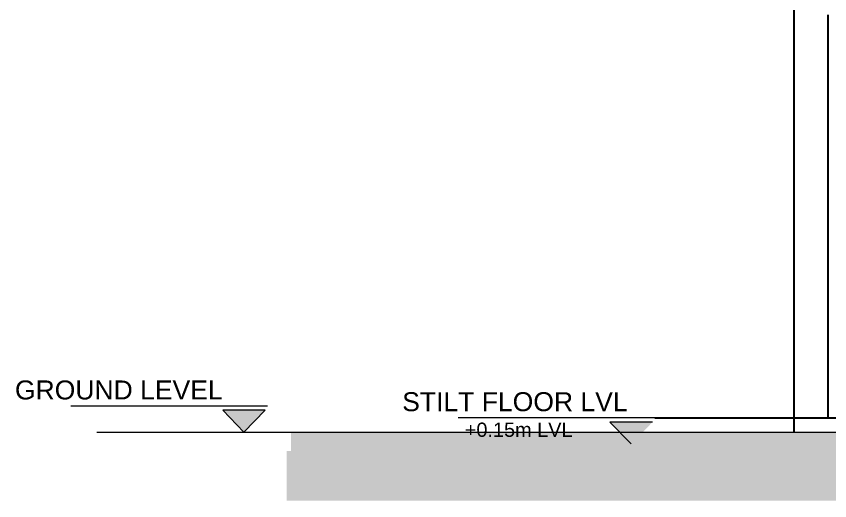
# Model space of a CAD drawing. Header units: metres. Extents: x 29392 to 32022, y 3934 to 33962.
# Drawn here: x 29688.77 to 29697.34, y 4057.32 to 4062.42 of the extents above; entities that cross this region are included whole.
import ezdxf

# ---------------------------------------------------------------- set-up
doc = ezdxf.new("R2010")
doc.units = ezdxf.units.M
doc.layers.add('NAMES', color=252, linetype='Continuous', lineweight=15)
doc.layers.add('text', color=7, linetype='Continuous', lineweight=5)
doc.styles.get("Standard").update_dxf_attribs({"font": 'arial.ttf'})

msp = doc.modelspace()

# ---------------------------------------------------------------- hatches: boundary and pattern name
at = {"layer": 'NAMES', "linetype": 'Continuous', "lineweight": 20, "ltscale": 2, "transparency": 16777216}
h = msp.add_hatch(color=7, dxfattribs=at)
h.dxf.hatch_style = 1
h.paths.add_polyline_path([(29691.3954, 4058.2692), (29691.1709, 4058.0388), (29690.9464, 4058.2692)])
h = msp.add_hatch(color=7, dxfattribs=at)
h.dxf.hatch_style = 1
h.paths.add_polyline_path([(29695.4765, 4058.1455), (29695.252, 4057.9151), (29695.0275, 4058.1455)])
at = {"layer": 'NAMES', "transparency": 16777216}
h = msp.add_hatch(dxfattribs=at)
h.set_pattern_fill('ANGLE', color=256, scale=0.01)
h.set_pattern_definition([(0, (28561.8982, 4208.61269), (0, 0.06985), [0.0508, -0.01905]), (90, (28561.8982, 4208.61269), (-0.06985, 4e-18), [0.0508, -0.01905])])
h.paths.add_polyline_path([(29719.2089, 4057.8398), (29691.6657, 4057.8398), (29691.6657, 4058.0289), (29719.2089, 4058.0289)])
h = msp.add_hatch(dxfattribs=at)
h.set_pattern_fill('EARTH', color=256, scale=0.02, angle=40)
h.set_pattern_definition([(40, (28561.8982, 4208.61269), (0.015653618, 0.178921671), [0.127, -0.127]), (40, (28561.86759, 4208.64918), (0.015653618, 0.178921671), [0.127, -0.127]), (40, (28561.83697, 4208.68566), (0.015653618, 0.178921671), [0.127, -0.127]), (130, (28561.83893, 4208.70802), (-0.178921671, 0.015653618), [0.127, -0.127]), (130, (28561.87541, 4208.73864), (-0.178921671, 0.015653618), [0.127, -0.127]), (130, (28561.9119, 4208.76925), (-0.178921671, 0.015653618), [0.127, -0.127])])
h.paths.add_polyline_path([(29691.621, 4057.8398), (29719.1701, 4057.8398), (29719.1701, 4057.316), (29691.621, 4057.316)])

# ---------------------------------------------------------------- linework, layer by layer
at = {"transparency": 16777216}
for p, q in [((29696.9638, 4062.8139), (29696.9638, 4058.0388)), ((29697.3241, 4062.4388), (29697.3241, 4058.1888)), ((29697.3241, 4059.4388), (29697.3241, 4058.1888)), ((29695.5016, 4058.1888), (29696.9638, 4058.1888)), ((29696.9638, 4058.1888), (29704.9496, 4058.1888))]:
    msp.add_line(p, q, dxfattribs=at)
at = {"layer": 'NAMES', "color": 7, "linetype": 'Continuous', "lineweight": 20, "ltscale": 2, "transparency": 16777216}
for p, q in [((29691.4205, 4058.3126), (29689.3466, 4058.3126)), ((29691.1709, 4058.0388), (29690.9464, 4058.2692)), ((29691.3954, 4058.2692), (29690.9464, 4058.2692)), ((29691.1709, 4058.0388), (29691.3954, 4058.2692)), ((29695.5016, 4058.1888), (29693.4277, 4058.1888)), ((29695.252, 4057.9151), (29695.0275, 4058.1455)), ((29695.4765, 4058.1455), (29695.0275, 4058.1455))]:
    msp.add_line(p, q, dxfattribs=at)
at = {"layer": 'text', "transparency": 16777216}
msp.add_line((29689.621, 4058.0388), (29723.1054, 4058.0388), dxfattribs=at)

# ---------------------------------------------------------------- texts
at = {"layer": 'NAMES', "color": 7, "linetype": 'Continuous', "lineweight": 20, "ltscale": 2, "transparency": 16777216}
for s, height, p in [('GROUND LEVEL', 0.2, (29688.7573, 4058.3838)), ('STILT FLOOR LVL ', 0.2, (29692.8384, 4058.2601)), ('+0.15m LVL', 0.15, (29693.4976, 4057.9895))]:
    msp.add_text(s, height=height, dxfattribs=at).set_placement(p)

doc.saveas('drawing.dxf')
